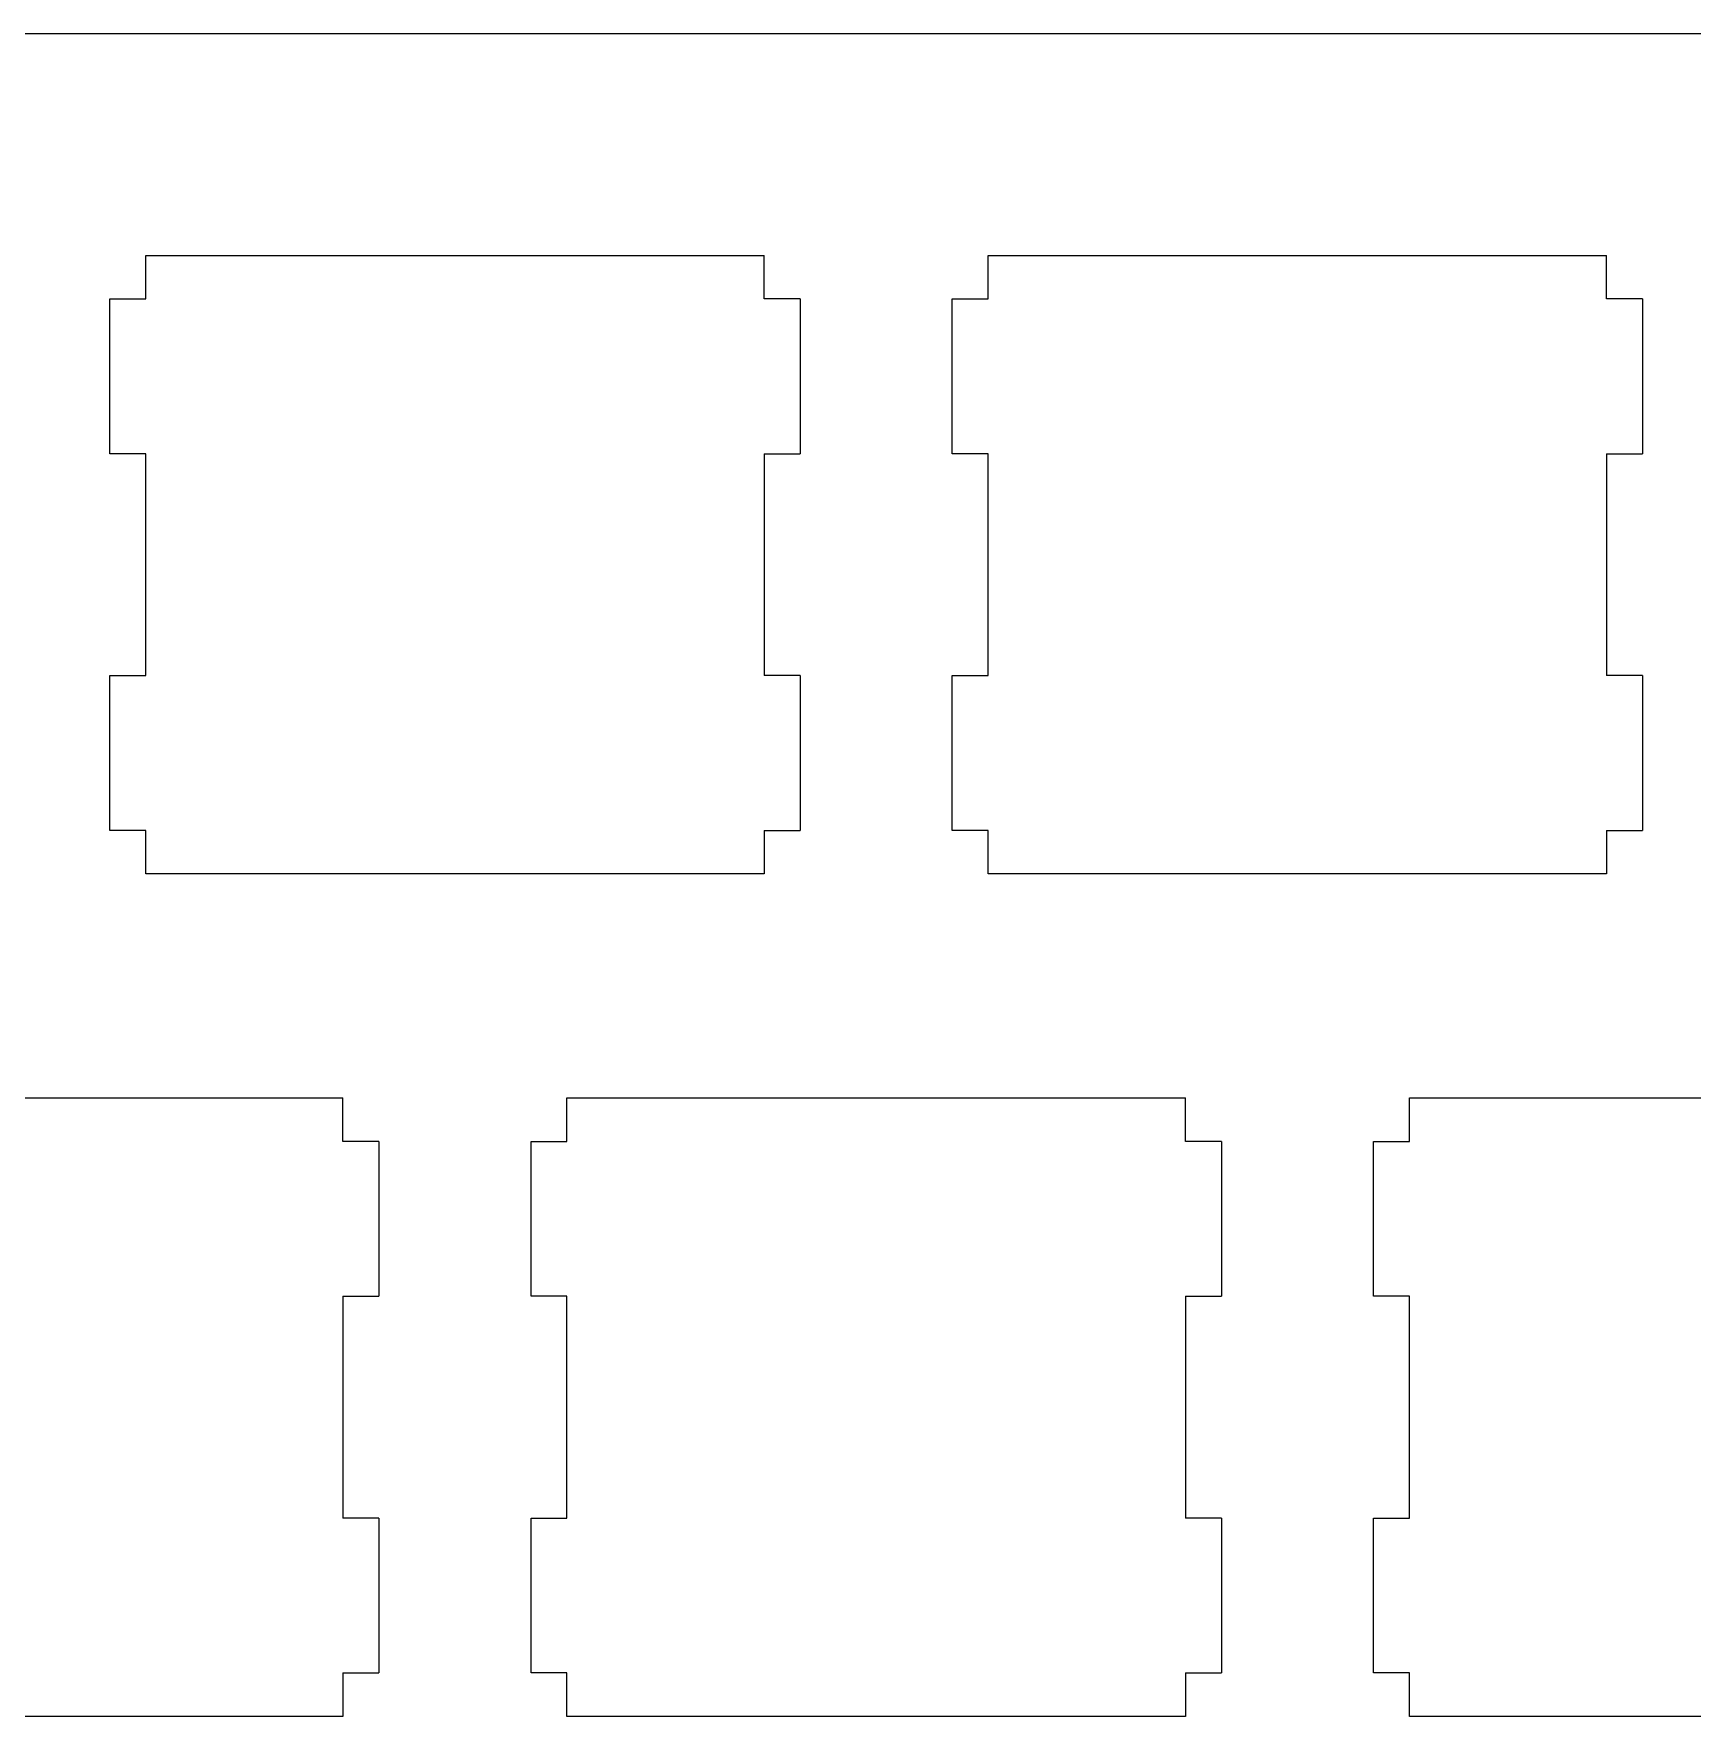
# Model space of a CAD drawing. Extents: x 16 to 306, y 20 to 120.
# Drawn here: x 151.5 to 188.9, y 81.77 to 119.72 of the extents above; entities that cross this region are included whole.
import ezdxf

# ---------------------------------------------------------------- set-up
doc = ezdxf.new("R2010")
doc.units = 0
doc.layers.add('LAYER_1', color=7, linetype='CONTINUOUS')

msp = doc.modelspace()

# ---------------------------------------------------------------- linework, layer by layer
at = {"layer": 'LAYER_1', "linetype": 'BYBLOCK'}
msp.add_line((301.966, 119.718), (41.523, 119.716), dxfattribs=at)
for points in [[(154.023, 114.718, 0), (154.094, 114.718, 0), (154.297, 114.718, 0), (154.622, 114.718, 0), (155.056, 114.718, 0), (155.587, 114.718, 0), (156.202, 114.718, 0), (156.89, 114.718, 0), (157.638, 114.718, 0), (158.435, 114.718, 0), (159.269, 114.718, 0), (160.126, 114.718, 0), (160.996, 114.718, 0), (161.865, 114.718, 0), (162.723, 114.718, 0), (163.556, 114.718, 0), (164.353, 114.718, 0), (165.101, 114.718, 0), (165.789, 114.718, 0), (166.405, 114.718, 0), (166.935, 114.718, 0), (167.369, 114.718, 0), (167.694, 114.718, 0), (167.898, 114.718, 0), (167.968, 114.718, 0)], [(154.023, 113.739, 0), (154.023, 113.744, 0), (154.023, 113.759, 0), (154.023, 113.781, 0), (154.023, 113.812, 0), (154.023, 113.849, 0), (154.023, 113.892, 0), (154.023, 113.94, 0), (154.023, 113.993, 0), (154.023, 114.049, 0), (154.023, 114.107, 0), (154.023, 114.168, 0), (154.023, 114.229, 0), (154.023, 114.29, 0), (154.023, 114.35, 0), (154.023, 114.408, 0), (154.023, 114.464, 0), (154.023, 114.517, 0), (154.023, 114.565, 0), (154.023, 114.608, 0), (154.023, 114.645, 0), (154.023, 114.676, 0), (154.023, 114.699, 0), (154.023, 114.713, 0), (154.023, 114.718, 0)], [(167.968, 113.739, 0), (167.968, 113.744, 0), (167.968, 113.759, 0), (167.968, 113.781, 0), (167.968, 113.812, 0), (167.968, 113.849, 0), (167.968, 113.892, 0), (167.968, 113.94, 0), (167.968, 113.993, 0), (167.968, 114.049, 0), (167.968, 114.107, 0), (167.968, 114.168, 0), (167.968, 114.229, 0), (167.968, 114.29, 0), (167.968, 114.35, 0), (167.968, 114.408, 0), (167.968, 114.464, 0), (167.968, 114.517, 0), (167.968, 114.565, 0), (167.968, 114.608, 0), (167.968, 114.645, 0), (167.968, 114.676, 0), (167.968, 114.699, 0), (167.968, 114.713, 0), (167.968, 114.718, 0)], [(173.023, 114.718, 0), (173.094, 114.718, 0), (173.297, 114.718, 0), (173.622, 114.718, 0), (174.056, 114.718, 0), (174.587, 114.718, 0), (175.202, 114.718, 0), (175.89, 114.718, 0), (176.638, 114.718, 0), (177.435, 114.718, 0), (178.269, 114.718, 0), (179.126, 114.718, 0), (179.996, 114.718, 0), (180.865, 114.718, 0), (181.723, 114.718, 0), (182.556, 114.718, 0), (183.353, 114.718, 0), (184.101, 114.718, 0), (184.789, 114.718, 0), (185.405, 114.718, 0), (185.935, 114.718, 0), (186.369, 114.718, 0), (186.694, 114.718, 0), (186.898, 114.718, 0), (186.968, 114.718, 0)], [(173.023, 113.739, 0), (173.023, 113.744, 0), (173.023, 113.759, 0), (173.023, 113.781, 0), (173.023, 113.812, 0), (173.023, 113.849, 0), (173.023, 113.892, 0), (173.023, 113.94, 0), (173.023, 113.993, 0), (173.023, 114.049, 0), (173.023, 114.107, 0), (173.023, 114.168, 0), (173.023, 114.229, 0), (173.023, 114.29, 0), (173.023, 114.35, 0), (173.023, 114.408, 0), (173.023, 114.464, 0), (173.023, 114.517, 0), (173.023, 114.565, 0), (173.023, 114.608, 0), (173.023, 114.645, 0), (173.023, 114.676, 0), (173.023, 114.699, 0), (173.023, 114.713, 0), (173.023, 114.718, 0)], [(186.968, 113.739, 0), (186.968, 113.744, 0), (186.968, 113.759, 0), (186.968, 113.781, 0), (186.968, 113.812, 0), (186.968, 113.849, 0), (186.968, 113.892, 0), (186.968, 113.94, 0), (186.968, 113.993, 0), (186.968, 114.049, 0), (186.968, 114.107, 0), (186.968, 114.168, 0), (186.968, 114.229, 0), (186.968, 114.29, 0), (186.968, 114.35, 0), (186.968, 114.408, 0), (186.968, 114.464, 0), (186.968, 114.517, 0), (186.968, 114.565, 0), (186.968, 114.608, 0), (186.968, 114.645, 0), (186.968, 114.676, 0), (186.968, 114.699, 0), (186.968, 114.713, 0), (186.968, 114.718, 0)], [(153.212, 110.245, 0), (153.212, 110.263, 0), (153.212, 110.314, 0), (153.212, 110.396, 0), (153.212, 110.504, 0), (153.212, 110.637, 0), (153.212, 110.791, 0), (153.212, 110.964, 0), (153.212, 111.151, 0), (153.212, 111.351, 0), (153.212, 111.56, 0), (153.212, 111.774, 0), (153.212, 111.992, 0), (153.212, 112.21, 0), (153.212, 112.425, 0), (153.212, 112.634, 0), (153.212, 112.833, 0), (153.212, 113.021, 0), (153.212, 113.193, 0), (153.212, 113.348, 0), (153.212, 113.48, 0), (153.212, 113.589, 0), (153.212, 113.671, 0), (153.212, 113.722, 0), (153.212, 113.739, 0)], [(153.212, 113.739, 0), (153.216, 113.739, 0), (153.228, 113.739, 0), (153.247, 113.739, 0), (153.272, 113.739, 0), (153.303, 113.739, 0), (153.338, 113.739, 0), (153.378, 113.739, 0), (153.422, 113.739, 0), (153.468, 113.739, 0), (153.517, 113.739, 0), (153.567, 113.739, 0), (153.617, 113.739, 0), (153.668, 113.739, 0), (153.718, 113.739, 0), (153.766, 113.739, 0), (153.813, 113.739, 0), (153.856, 113.739, 0), (153.896, 113.739, 0), (153.932, 113.739, 0), (153.963, 113.739, 0), (153.988, 113.739, 0), (154.007, 113.739, 0), (154.019, 113.739, 0), (154.023, 113.739, 0)], [(168.78, 113.739, 0), (168.775, 113.739, 0), (168.764, 113.739, 0), (168.745, 113.739, 0), (168.719, 113.739, 0), (168.689, 113.739, 0), (168.653, 113.739, 0), (168.613, 113.739, 0), (168.569, 113.739, 0), (168.523, 113.739, 0), (168.474, 113.739, 0), (168.424, 113.739, 0), (168.374, 113.739, 0), (168.323, 113.739, 0), (168.273, 113.739, 0), (168.225, 113.739, 0), (168.179, 113.739, 0), (168.135, 113.739, 0), (168.095, 113.739, 0), (168.059, 113.739, 0), (168.028, 113.739, 0), (168.003, 113.739, 0), (167.984, 113.739, 0), (167.972, 113.739, 0), (167.968, 113.739, 0)], [(168.78, 113.739, 0), (168.78, 113.722, 0), (168.78, 113.671, 0), (168.78, 113.589, 0), (168.78, 113.48, 0), (168.78, 113.348, 0), (168.78, 113.193, 0), (168.78, 113.021, 0), (168.78, 112.833, 0), (168.78, 112.634, 0), (168.78, 112.425, 0), (168.78, 112.21, 0), (168.78, 111.992, 0), (168.78, 111.774, 0), (168.78, 111.56, 0), (168.78, 111.351, 0), (168.78, 111.151, 0), (168.78, 110.964, 0), (168.78, 110.791, 0), (168.78, 110.637, 0), (168.78, 110.504, 0), (168.78, 110.396, 0), (168.78, 110.314, 0), (168.78, 110.263, 0), (168.78, 110.245, 0)], [(172.212, 110.245, 0), (172.212, 110.263, 0), (172.212, 110.314, 0), (172.212, 110.396, 0), (172.212, 110.504, 0), (172.212, 110.637, 0), (172.212, 110.791, 0), (172.212, 110.964, 0), (172.212, 111.151, 0), (172.212, 111.351, 0), (172.212, 111.56, 0), (172.212, 111.774, 0), (172.212, 111.992, 0), (172.212, 112.21, 0), (172.212, 112.425, 0), (172.212, 112.634, 0), (172.212, 112.833, 0), (172.212, 113.021, 0), (172.212, 113.193, 0), (172.212, 113.348, 0), (172.212, 113.48, 0), (172.212, 113.589, 0), (172.212, 113.671, 0), (172.212, 113.722, 0), (172.212, 113.739, 0)], [(172.212, 113.739, 0), (172.216, 113.739, 0), (172.228, 113.739, 0), (172.247, 113.739, 0), (172.272, 113.739, 0), (172.303, 113.739, 0), (172.338, 113.739, 0), (172.378, 113.739, 0), (172.422, 113.739, 0), (172.468, 113.739, 0), (172.517, 113.739, 0), (172.567, 113.739, 0), (172.617, 113.739, 0), (172.668, 113.739, 0), (172.718, 113.739, 0), (172.766, 113.739, 0), (172.813, 113.739, 0), (172.856, 113.739, 0), (172.896, 113.739, 0), (172.932, 113.739, 0), (172.963, 113.739, 0), (172.988, 113.739, 0), (173.007, 113.739, 0), (173.019, 113.739, 0), (173.023, 113.739, 0)], [(187.78, 113.739, 0), (187.775, 113.739, 0), (187.764, 113.739, 0), (187.745, 113.739, 0), (187.719, 113.739, 0), (187.689, 113.739, 0), (187.653, 113.739, 0), (187.613, 113.739, 0), (187.569, 113.739, 0), (187.523, 113.739, 0), (187.474, 113.739, 0), (187.424, 113.739, 0), (187.374, 113.739, 0), (187.323, 113.739, 0), (187.273, 113.739, 0), (187.225, 113.739, 0), (187.179, 113.739, 0), (187.135, 113.739, 0), (187.095, 113.739, 0), (187.059, 113.739, 0), (187.028, 113.739, 0), (187.003, 113.739, 0), (186.984, 113.739, 0), (186.972, 113.739, 0), (186.968, 113.739, 0)], [(187.78, 113.739, 0), (187.78, 113.722, 0), (187.78, 113.671, 0), (187.78, 113.589, 0), (187.78, 113.48, 0), (187.78, 113.348, 0), (187.78, 113.193, 0), (187.78, 113.021, 0), (187.78, 112.833, 0), (187.78, 112.634, 0), (187.78, 112.425, 0), (187.78, 112.21, 0), (187.78, 111.992, 0), (187.78, 111.774, 0), (187.78, 111.56, 0), (187.78, 111.351, 0), (187.78, 111.151, 0), (187.78, 110.964, 0), (187.78, 110.791, 0), (187.78, 110.637, 0), (187.78, 110.504, 0), (187.78, 110.396, 0), (187.78, 110.314, 0), (187.78, 110.263, 0), (187.78, 110.245, 0)], [(154.023, 110.245, 0), (154.019, 110.245, 0), (154.007, 110.245, 0), (153.988, 110.245, 0), (153.963, 110.245, 0), (153.932, 110.245, 0), (153.896, 110.245, 0), (153.856, 110.245, 0), (153.813, 110.245, 0), (153.766, 110.245, 0), (153.718, 110.245, 0), (153.668, 110.245, 0), (153.617, 110.245, 0), (153.567, 110.245, 0), (153.517, 110.245, 0), (153.468, 110.245, 0), (153.422, 110.245, 0), (153.378, 110.245, 0), (153.338, 110.245, 0), (153.303, 110.245, 0), (153.272, 110.245, 0), (153.247, 110.245, 0), (153.228, 110.245, 0), (153.216, 110.245, 0), (153.212, 110.245, 0)], [(154.023, 105.245, 0), (154.023, 105.271, 0), (154.023, 105.344, 0), (154.023, 105.46, 0), (154.023, 105.616, 0), (154.023, 105.806, 0), (154.023, 106.027, 0), (154.023, 106.273, 0), (154.023, 106.542, 0), (154.023, 106.827, 0), (154.023, 107.126, 0), (154.023, 107.434, 0), (154.023, 107.745, 0), (154.023, 108.057, 0), (154.023, 108.365, 0), (154.023, 108.663, 0), (154.023, 108.949, 0), (154.023, 109.217, 0), (154.023, 109.464, 0), (154.023, 109.685, 0), (154.023, 109.875, 0), (154.023, 110.031, 0), (154.023, 110.147, 0), (154.023, 110.22, 0), (154.023, 110.245, 0)], [(167.968, 110.245, 0), (167.968, 110.22, 0), (167.968, 110.147, 0), (167.968, 110.031, 0), (167.968, 109.875, 0), (167.968, 109.685, 0), (167.968, 109.464, 0), (167.968, 109.217, 0), (167.968, 108.949, 0), (167.968, 108.663, 0), (167.968, 108.365, 0), (167.968, 108.057, 0), (167.968, 107.745, 0), (167.968, 107.434, 0), (167.968, 107.126, 0), (167.968, 106.827, 0), (167.968, 106.542, 0), (167.968, 106.273, 0), (167.968, 106.027, 0), (167.968, 105.806, 0), (167.968, 105.616, 0), (167.968, 105.46, 0), (167.968, 105.344, 0), (167.968, 105.271, 0), (167.968, 105.245, 0)], [(167.968, 110.245, 0), (167.972, 110.245, 0), (167.984, 110.245, 0), (168.003, 110.245, 0), (168.028, 110.245, 0), (168.059, 110.245, 0), (168.095, 110.245, 0), (168.135, 110.245, 0), (168.179, 110.245, 0), (168.225, 110.245, 0), (168.273, 110.245, 0), (168.323, 110.245, 0), (168.374, 110.245, 0), (168.424, 110.245, 0), (168.474, 110.245, 0), (168.523, 110.245, 0), (168.569, 110.245, 0), (168.613, 110.245, 0), (168.653, 110.245, 0), (168.689, 110.245, 0), (168.719, 110.245, 0), (168.745, 110.245, 0), (168.764, 110.245, 0), (168.775, 110.245, 0), (168.78, 110.245, 0)], [(173.023, 110.245, 0), (173.019, 110.245, 0), (173.007, 110.245, 0), (172.988, 110.245, 0), (172.963, 110.245, 0), (172.932, 110.245, 0), (172.896, 110.245, 0), (172.856, 110.245, 0), (172.813, 110.245, 0), (172.766, 110.245, 0), (172.718, 110.245, 0), (172.668, 110.245, 0), (172.617, 110.245, 0), (172.567, 110.245, 0), (172.517, 110.245, 0), (172.468, 110.245, 0), (172.422, 110.245, 0), (172.378, 110.245, 0), (172.338, 110.245, 0), (172.303, 110.245, 0), (172.272, 110.245, 0), (172.247, 110.245, 0), (172.228, 110.245, 0), (172.216, 110.245, 0), (172.212, 110.245, 0)], [(173.023, 105.245, 0), (173.023, 105.271, 0), (173.023, 105.344, 0), (173.023, 105.46, 0), (173.023, 105.616, 0), (173.023, 105.806, 0), (173.023, 106.027, 0), (173.023, 106.273, 0), (173.023, 106.542, 0), (173.023, 106.827, 0), (173.023, 107.126, 0), (173.023, 107.434, 0), (173.023, 107.745, 0), (173.023, 108.057, 0), (173.023, 108.365, 0), (173.023, 108.663, 0), (173.023, 108.949, 0), (173.023, 109.217, 0), (173.023, 109.464, 0), (173.023, 109.685, 0), (173.023, 109.875, 0), (173.023, 110.031, 0), (173.023, 110.147, 0), (173.023, 110.22, 0), (173.023, 110.245, 0)], [(186.968, 110.245, 0), (186.968, 110.22, 0), (186.968, 110.147, 0), (186.968, 110.031, 0), (186.968, 109.875, 0), (186.968, 109.685, 0), (186.968, 109.464, 0), (186.968, 109.217, 0), (186.968, 108.949, 0), (186.968, 108.663, 0), (186.968, 108.365, 0), (186.968, 108.057, 0), (186.968, 107.745, 0), (186.968, 107.434, 0), (186.968, 107.126, 0), (186.968, 106.827, 0), (186.968, 106.542, 0), (186.968, 106.273, 0), (186.968, 106.027, 0), (186.968, 105.806, 0), (186.968, 105.616, 0), (186.968, 105.46, 0), (186.968, 105.344, 0), (186.968, 105.271, 0), (186.968, 105.245, 0)], [(186.968, 110.245, 0), (186.972, 110.245, 0), (186.984, 110.245, 0), (187.003, 110.245, 0), (187.028, 110.245, 0), (187.059, 110.245, 0), (187.095, 110.245, 0), (187.135, 110.245, 0), (187.179, 110.245, 0), (187.225, 110.245, 0), (187.273, 110.245, 0), (187.323, 110.245, 0), (187.374, 110.245, 0), (187.424, 110.245, 0), (187.474, 110.245, 0), (187.523, 110.245, 0), (187.569, 110.245, 0), (187.613, 110.245, 0), (187.653, 110.245, 0), (187.689, 110.245, 0), (187.719, 110.245, 0), (187.745, 110.245, 0), (187.764, 110.245, 0), (187.775, 110.245, 0), (187.78, 110.245, 0)], [(153.212, 101.751, 0), (153.212, 101.769, 0), (153.212, 101.82, 0), (153.212, 101.902, 0), (153.212, 102.01, 0), (153.212, 102.143, 0), (153.212, 102.297, 0), (153.212, 102.47, 0), (153.212, 102.657, 0), (153.212, 102.857, 0), (153.212, 103.066, 0), (153.212, 103.281, 0), (153.212, 103.498, 0), (153.212, 103.716, 0), (153.212, 103.931, 0), (153.212, 104.14, 0), (153.212, 104.34, 0), (153.212, 104.527, 0), (153.212, 104.699, 0), (153.212, 104.854, 0), (153.212, 104.987, 0), (153.212, 105.095, 0), (153.212, 105.177, 0), (153.212, 105.228, 0), (153.212, 105.245, 0)], [(153.212, 105.245, 0), (153.216, 105.245, 0), (153.228, 105.245, 0), (153.247, 105.245, 0), (153.272, 105.245, 0), (153.303, 105.245, 0), (153.338, 105.245, 0), (153.378, 105.245, 0), (153.422, 105.245, 0), (153.468, 105.245, 0), (153.517, 105.245, 0), (153.567, 105.245, 0), (153.617, 105.245, 0), (153.668, 105.245, 0), (153.718, 105.245, 0), (153.766, 105.245, 0), (153.813, 105.245, 0), (153.856, 105.245, 0), (153.896, 105.245, 0), (153.932, 105.245, 0), (153.963, 105.245, 0), (153.988, 105.245, 0), (154.007, 105.245, 0), (154.019, 105.245, 0), (154.023, 105.245, 0)], [(168.78, 105.245, 0), (168.775, 105.245, 0), (168.764, 105.245, 0), (168.745, 105.245, 0), (168.719, 105.245, 0), (168.689, 105.245, 0), (168.653, 105.245, 0), (168.613, 105.245, 0), (168.569, 105.245, 0), (168.523, 105.245, 0), (168.474, 105.245, 0), (168.424, 105.245, 0), (168.374, 105.245, 0), (168.323, 105.245, 0), (168.273, 105.245, 0), (168.225, 105.245, 0), (168.179, 105.245, 0), (168.135, 105.245, 0), (168.095, 105.245, 0), (168.059, 105.245, 0), (168.028, 105.245, 0), (168.003, 105.245, 0), (167.984, 105.245, 0), (167.972, 105.245, 0), (167.968, 105.245, 0)], [(168.78, 105.245, 0), (168.78, 105.228, 0), (168.78, 105.177, 0), (168.78, 105.095, 0), (168.78, 104.987, 0), (168.78, 104.854, 0), (168.78, 104.699, 0), (168.78, 104.527, 0), (168.78, 104.34, 0), (168.78, 104.14, 0), (168.78, 103.931, 0), (168.78, 103.716, 0), (168.78, 103.498, 0), (168.78, 103.281, 0), (168.78, 103.066, 0), (168.78, 102.857, 0), (168.78, 102.657, 0), (168.78, 102.47, 0), (168.78, 102.297, 0), (168.78, 102.143, 0), (168.78, 102.01, 0), (168.78, 101.902, 0), (168.78, 101.82, 0), (168.78, 101.769, 0), (168.78, 101.751, 0)], [(172.212, 101.751, 0), (172.212, 101.769, 0), (172.212, 101.82, 0), (172.212, 101.902, 0), (172.212, 102.01, 0), (172.212, 102.143, 0), (172.212, 102.297, 0), (172.212, 102.47, 0), (172.212, 102.657, 0), (172.212, 102.857, 0), (172.212, 103.066, 0), (172.212, 103.281, 0), (172.212, 103.498, 0), (172.212, 103.716, 0), (172.212, 103.931, 0), (172.212, 104.14, 0), (172.212, 104.34, 0), (172.212, 104.527, 0), (172.212, 104.699, 0), (172.212, 104.854, 0), (172.212, 104.987, 0), (172.212, 105.095, 0), (172.212, 105.177, 0), (172.212, 105.228, 0), (172.212, 105.245, 0)], [(172.212, 105.245, 0), (172.216, 105.245, 0), (172.228, 105.245, 0), (172.247, 105.245, 0), (172.272, 105.245, 0), (172.303, 105.245, 0), (172.338, 105.245, 0), (172.378, 105.245, 0), (172.422, 105.245, 0), (172.468, 105.245, 0), (172.517, 105.245, 0), (172.567, 105.245, 0), (172.617, 105.245, 0), (172.668, 105.245, 0), (172.718, 105.245, 0), (172.766, 105.245, 0), (172.813, 105.245, 0), (172.856, 105.245, 0), (172.896, 105.245, 0), (172.932, 105.245, 0), (172.963, 105.245, 0), (172.988, 105.245, 0), (173.007, 105.245, 0), (173.019, 105.245, 0), (173.023, 105.245, 0)], [(187.78, 105.245, 0), (187.775, 105.245, 0), (187.764, 105.245, 0), (187.745, 105.245, 0), (187.719, 105.245, 0), (187.689, 105.245, 0), (187.653, 105.245, 0), (187.613, 105.245, 0), (187.569, 105.245, 0), (187.523, 105.245, 0), (187.474, 105.245, 0), (187.424, 105.245, 0), (187.374, 105.245, 0), (187.323, 105.245, 0), (187.273, 105.245, 0), (187.225, 105.245, 0), (187.179, 105.245, 0), (187.135, 105.245, 0), (187.095, 105.245, 0), (187.059, 105.245, 0), (187.028, 105.245, 0), (187.003, 105.245, 0), (186.984, 105.245, 0), (186.972, 105.245, 0), (186.968, 105.245, 0)], [(187.78, 105.245, 0), (187.78, 105.228, 0), (187.78, 105.177, 0), (187.78, 105.095, 0), (187.78, 104.987, 0), (187.78, 104.854, 0), (187.78, 104.699, 0), (187.78, 104.527, 0), (187.78, 104.34, 0), (187.78, 104.14, 0), (187.78, 103.931, 0), (187.78, 103.716, 0), (187.78, 103.498, 0), (187.78, 103.281, 0), (187.78, 103.066, 0), (187.78, 102.857, 0), (187.78, 102.657, 0), (187.78, 102.47, 0), (187.78, 102.297, 0), (187.78, 102.143, 0), (187.78, 102.01, 0), (187.78, 101.902, 0), (187.78, 101.82, 0), (187.78, 101.769, 0), (187.78, 101.751, 0)], [(154.023, 101.751, 0), (154.019, 101.751, 0), (154.007, 101.751, 0), (153.988, 101.751, 0), (153.963, 101.751, 0), (153.932, 101.751, 0), (153.896, 101.751, 0), (153.856, 101.751, 0), (153.813, 101.751, 0), (153.766, 101.751, 0), (153.718, 101.751, 0), (153.668, 101.751, 0), (153.617, 101.751, 0), (153.567, 101.751, 0), (153.517, 101.751, 0), (153.468, 101.751, 0), (153.422, 101.751, 0), (153.378, 101.751, 0), (153.338, 101.751, 0), (153.303, 101.751, 0), (153.272, 101.751, 0), (153.247, 101.751, 0), (153.228, 101.751, 0), (153.216, 101.751, 0), (153.212, 101.751, 0)], [(154.023, 100.773, 0), (154.023, 100.778, 0), (154.023, 100.792, 0), (154.023, 100.815, 0), (154.023, 100.845, 0), (154.023, 100.883, 0), (154.023, 100.926, 0), (154.023, 100.974, 0), (154.023, 101.027, 0), (154.023, 101.082, 0), (154.023, 101.141, 0), (154.023, 101.201, 0), (154.023, 101.262, 0), (154.023, 101.323, 0), (154.023, 101.383, 0), (154.023, 101.442, 0), (154.023, 101.498, 0), (154.023, 101.55, 0), (154.023, 101.599, 0), (154.023, 101.642, 0), (154.023, 101.679, 0), (154.023, 101.709, 0), (154.023, 101.732, 0), (154.023, 101.747, 0), (154.023, 101.751, 0)], [(167.968, 101.751, 0), (167.972, 101.751, 0), (167.984, 101.751, 0), (168.003, 101.751, 0), (168.028, 101.751, 0), (168.059, 101.751, 0), (168.095, 101.751, 0), (168.135, 101.751, 0), (168.179, 101.751, 0), (168.225, 101.751, 0), (168.273, 101.751, 0), (168.323, 101.751, 0), (168.374, 101.751, 0), (168.424, 101.751, 0), (168.474, 101.751, 0), (168.523, 101.751, 0), (168.569, 101.751, 0), (168.613, 101.751, 0), (168.653, 101.751, 0), (168.689, 101.751, 0), (168.719, 101.751, 0), (168.745, 101.751, 0), (168.764, 101.751, 0), (168.775, 101.751, 0), (168.78, 101.751, 0)], [(167.968, 101.751, 0), (167.968, 101.747, 0), (167.968, 101.732, 0), (167.968, 101.709, 0), (167.968, 101.679, 0), (167.968, 101.642, 0), (167.968, 101.599, 0), (167.968, 101.55, 0), (167.968, 101.498, 0), (167.968, 101.442, 0), (167.968, 101.383, 0), (167.968, 101.323, 0), (167.968, 101.262, 0), (167.968, 101.201, 0), (167.968, 101.141, 0), (167.968, 101.082, 0), (167.968, 101.027, 0), (167.968, 100.974, 0), (167.968, 100.926, 0), (167.968, 100.883, 0), (167.968, 100.845, 0), (167.968, 100.815, 0), (167.968, 100.792, 0), (167.968, 100.778, 0), (167.968, 100.773, 0)], [(173.023, 101.751, 0), (173.019, 101.751, 0), (173.007, 101.751, 0), (172.988, 101.751, 0), (172.963, 101.751, 0), (172.932, 101.751, 0), (172.896, 101.751, 0), (172.856, 101.751, 0), (172.813, 101.751, 0), (172.766, 101.751, 0), (172.718, 101.751, 0), (172.668, 101.751, 0), (172.617, 101.751, 0), (172.567, 101.751, 0), (172.517, 101.751, 0), (172.468, 101.751, 0), (172.422, 101.751, 0), (172.378, 101.751, 0), (172.338, 101.751, 0), (172.303, 101.751, 0), (172.272, 101.751, 0), (172.247, 101.751, 0), (172.228, 101.751, 0), (172.216, 101.751, 0), (172.212, 101.751, 0)], [(173.023, 100.773, 0), (173.023, 100.778, 0), (173.023, 100.792, 0), (173.023, 100.815, 0), (173.023, 100.845, 0), (173.023, 100.883, 0), (173.023, 100.926, 0), (173.023, 100.974, 0), (173.023, 101.027, 0), (173.023, 101.082, 0), (173.023, 101.141, 0), (173.023, 101.201, 0), (173.023, 101.262, 0), (173.023, 101.323, 0), (173.023, 101.383, 0), (173.023, 101.442, 0), (173.023, 101.498, 0), (173.023, 101.55, 0), (173.023, 101.599, 0), (173.023, 101.642, 0), (173.023, 101.679, 0), (173.023, 101.709, 0), (173.023, 101.732, 0), (173.023, 101.747, 0), (173.023, 101.751, 0)], [(186.968, 101.751, 0), (186.972, 101.751, 0), (186.984, 101.751, 0), (187.003, 101.751, 0), (187.028, 101.751, 0), (187.059, 101.751, 0), (187.095, 101.751, 0), (187.135, 101.751, 0), (187.179, 101.751, 0), (187.225, 101.751, 0), (187.273, 101.751, 0), (187.323, 101.751, 0), (187.374, 101.751, 0), (187.424, 101.751, 0), (187.474, 101.751, 0), (187.523, 101.751, 0), (187.569, 101.751, 0), (187.613, 101.751, 0), (187.653, 101.751, 0), (187.689, 101.751, 0), (187.719, 101.751, 0), (187.745, 101.751, 0), (187.764, 101.751, 0), (187.775, 101.751, 0), (187.78, 101.751, 0)], [(186.968, 101.751, 0), (186.968, 101.747, 0), (186.968, 101.732, 0), (186.968, 101.709, 0), (186.968, 101.679, 0), (186.968, 101.642, 0), (186.968, 101.599, 0), (186.968, 101.55, 0), (186.968, 101.498, 0), (186.968, 101.442, 0), (186.968, 101.383, 0), (186.968, 101.323, 0), (186.968, 101.262, 0), (186.968, 101.201, 0), (186.968, 101.141, 0), (186.968, 101.082, 0), (186.968, 101.027, 0), (186.968, 100.974, 0), (186.968, 100.926, 0), (186.968, 100.883, 0), (186.968, 100.845, 0), (186.968, 100.815, 0), (186.968, 100.792, 0), (186.968, 100.778, 0), (186.968, 100.773, 0)], [(167.968, 100.773, 0), (167.898, 100.773, 0), (167.694, 100.773, 0), (167.369, 100.773, 0), (166.935, 100.773, 0), (166.405, 100.773, 0), (165.789, 100.773, 0), (165.101, 100.773, 0), (164.353, 100.773, 0), (163.556, 100.773, 0), (162.723, 100.773, 0), (161.865, 100.773, 0), (160.996, 100.773, 0), (160.126, 100.773, 0), (159.269, 100.773, 0), (158.435, 100.773, 0), (157.638, 100.773, 0), (156.89, 100.773, 0), (156.202, 100.773, 0), (155.587, 100.773, 0), (155.056, 100.773, 0), (154.622, 100.773, 0), (154.297, 100.773, 0), (154.094, 100.773, 0), (154.023, 100.773, 0)], [(186.968, 100.773, 0), (186.898, 100.773, 0), (186.694, 100.773, 0), (186.369, 100.773, 0), (185.935, 100.773, 0), (185.405, 100.773, 0), (184.789, 100.773, 0), (184.101, 100.773, 0), (183.353, 100.773, 0), (182.556, 100.773, 0), (181.723, 100.773, 0), (180.865, 100.773, 0), (179.996, 100.773, 0), (179.126, 100.773, 0), (178.269, 100.773, 0), (177.435, 100.773, 0), (176.638, 100.773, 0), (175.89, 100.773, 0), (175.202, 100.773, 0), (174.587, 100.773, 0), (174.056, 100.773, 0), (173.622, 100.773, 0), (173.297, 100.773, 0), (173.094, 100.773, 0), (173.023, 100.773, 0)], [(150.626, 95.718, 0), (151.496, 95.718, 0), (152.365, 95.718, 0), (153.223, 95.718, 0), (154.056, 95.718, 0), (154.853, 95.718, 0), (155.601, 95.718, 0), (156.289, 95.718, 0), (156.905, 95.718, 0), (157.435, 95.718, 0), (157.869, 95.718, 0), (158.194, 95.718, 0), (158.398, 95.718, 0), (158.468, 95.718, 0)], [(158.468, 94.739, 0), (158.468, 94.744, 0), (158.468, 94.759, 0), (158.468, 94.781, 0), (158.468, 94.812, 0), (158.468, 94.849, 0), (158.468, 94.892, 0), (158.468, 94.94, 0), (158.468, 94.993, 0), (158.468, 95.049, 0), (158.468, 95.107, 0), (158.468, 95.168, 0), (158.468, 95.229, 0), (158.468, 95.29, 0), (158.468, 95.35, 0), (158.468, 95.408, 0), (158.468, 95.464, 0), (158.468, 95.517, 0), (158.468, 95.565, 0), (158.468, 95.608, 0), (158.468, 95.645, 0), (158.468, 95.676, 0), (158.468, 95.699, 0), (158.468, 95.713, 0), (158.468, 95.718, 0)], [(163.523, 95.718, 0), (163.594, 95.718, 0), (163.797, 95.718, 0), (164.122, 95.718, 0), (164.556, 95.718, 0), (165.087, 95.718, 0), (165.702, 95.718, 0), (166.39, 95.718, 0), (167.138, 95.718, 0), (167.935, 95.718, 0), (168.769, 95.718, 0), (169.626, 95.718, 0), (170.496, 95.718, 0), (171.365, 95.718, 0), (172.223, 95.718, 0), (173.056, 95.718, 0), (173.853, 95.718, 0), (174.601, 95.718, 0), (175.289, 95.718, 0), (175.905, 95.718, 0), (176.435, 95.718, 0), (176.869, 95.718, 0), (177.194, 95.718, 0), (177.398, 95.718, 0), (177.468, 95.718, 0)], [(163.523, 94.739, 0), (163.523, 94.744, 0), (163.523, 94.759, 0), (163.523, 94.781, 0), (163.523, 94.812, 0), (163.523, 94.849, 0), (163.523, 94.892, 0), (163.523, 94.94, 0), (163.523, 94.993, 0), (163.523, 95.049, 0), (163.523, 95.107, 0), (163.523, 95.168, 0), (163.523, 95.229, 0), (163.523, 95.29, 0), (163.523, 95.35, 0), (163.523, 95.408, 0), (163.523, 95.464, 0), (163.523, 95.517, 0), (163.523, 95.565, 0), (163.523, 95.608, 0), (163.523, 95.645, 0), (163.523, 95.676, 0), (163.523, 95.699, 0), (163.523, 95.713, 0), (163.523, 95.718, 0)], [(177.468, 94.739, 0), (177.468, 94.744, 0), (177.468, 94.759, 0), (177.468, 94.781, 0), (177.468, 94.812, 0), (177.468, 94.849, 0), (177.468, 94.892, 0), (177.468, 94.94, 0), (177.468, 94.993, 0), (177.468, 95.049, 0), (177.468, 95.107, 0), (177.468, 95.168, 0), (177.468, 95.229, 0), (177.468, 95.29, 0), (177.468, 95.35, 0), (177.468, 95.408, 0), (177.468, 95.464, 0), (177.468, 95.517, 0), (177.468, 95.565, 0), (177.468, 95.608, 0), (177.468, 95.645, 0), (177.468, 95.676, 0), (177.468, 95.699, 0), (177.468, 95.713, 0), (177.468, 95.718, 0)], [(182.523, 95.718, 0), (182.594, 95.718, 0), (182.797, 95.718, 0), (183.122, 95.718, 0), (183.556, 95.718, 0), (184.087, 95.718, 0), (184.702, 95.718, 0), (185.39, 95.718, 0), (186.138, 95.718, 0), (186.935, 95.718, 0), (187.769, 95.718, 0), (188.626, 95.718, 0), (189.496, 95.718, 0)], [(182.523, 94.739, 0), (182.523, 94.744, 0), (182.523, 94.759, 0), (182.523, 94.781, 0), (182.523, 94.812, 0), (182.523, 94.849, 0), (182.523, 94.892, 0), (182.523, 94.94, 0), (182.523, 94.993, 0), (182.523, 95.049, 0), (182.523, 95.107, 0), (182.523, 95.168, 0), (182.523, 95.229, 0), (182.523, 95.29, 0), (182.523, 95.35, 0), (182.523, 95.408, 0), (182.523, 95.464, 0), (182.523, 95.517, 0), (182.523, 95.565, 0), (182.523, 95.608, 0), (182.523, 95.645, 0), (182.523, 95.676, 0), (182.523, 95.699, 0), (182.523, 95.713, 0), (182.523, 95.718, 0)], [(159.28, 94.739, 0), (159.275, 94.739, 0), (159.264, 94.739, 0), (159.245, 94.739, 0), (159.219, 94.739, 0), (159.189, 94.739, 0), (159.153, 94.739, 0), (159.113, 94.739, 0), (159.069, 94.739, 0), (159.023, 94.739, 0), (158.974, 94.739, 0), (158.924, 94.739, 0), (158.874, 94.739, 0), (158.823, 94.739, 0), (158.773, 94.739, 0), (158.725, 94.739, 0), (158.679, 94.739, 0), (158.635, 94.739, 0), (158.595, 94.739, 0), (158.559, 94.739, 0), (158.528, 94.739, 0), (158.503, 94.739, 0), (158.484, 94.739, 0), (158.472, 94.739, 0), (158.468, 94.739, 0)], [(159.28, 94.739, 0), (159.28, 94.722, 0), (159.28, 94.671, 0), (159.28, 94.589, 0), (159.28, 94.48, 0), (159.28, 94.348, 0), (159.28, 94.193, 0), (159.28, 94.021, 0), (159.28, 93.833, 0), (159.28, 93.634, 0), (159.28, 93.425, 0), (159.28, 93.21, 0), (159.28, 92.992, 0), (159.28, 92.774, 0), (159.28, 92.56, 0), (159.28, 92.351, 0), (159.28, 92.151, 0), (159.28, 91.964, 0), (159.28, 91.791, 0), (159.28, 91.637, 0), (159.28, 91.504, 0), (159.28, 91.396, 0), (159.28, 91.314, 0), (159.28, 91.263, 0), (159.28, 91.245, 0)], [(162.712, 91.245, 0), (162.712, 91.263, 0), (162.712, 91.314, 0), (162.712, 91.396, 0), (162.712, 91.504, 0), (162.712, 91.637, 0), (162.712, 91.791, 0), (162.712, 91.964, 0), (162.712, 92.151, 0), (162.712, 92.351, 0), (162.712, 92.56, 0), (162.712, 92.774, 0), (162.712, 92.992, 0), (162.712, 93.21, 0), (162.712, 93.425, 0), (162.712, 93.634, 0), (162.712, 93.833, 0), (162.712, 94.021, 0), (162.712, 94.193, 0), (162.712, 94.348, 0), (162.712, 94.48, 0), (162.712, 94.589, 0), (162.712, 94.671, 0), (162.712, 94.722, 0), (162.712, 94.739, 0)], [(162.712, 94.739, 0), (162.716, 94.739, 0), (162.728, 94.739, 0), (162.747, 94.739, 0), (162.772, 94.739, 0), (162.803, 94.739, 0), (162.838, 94.739, 0), (162.878, 94.739, 0), (162.922, 94.739, 0), (162.968, 94.739, 0), (163.017, 94.739, 0), (163.067, 94.739, 0), (163.117, 94.739, 0), (163.168, 94.739, 0), (163.218, 94.739, 0), (163.266, 94.739, 0), (163.313, 94.739, 0), (163.356, 94.739, 0), (163.396, 94.739, 0), (163.432, 94.739, 0), (163.463, 94.739, 0), (163.488, 94.739, 0), (163.507, 94.739, 0), (163.519, 94.739, 0), (163.523, 94.739, 0)], [(178.28, 94.739, 0), (178.275, 94.739, 0), (178.264, 94.739, 0), (178.245, 94.739, 0), (178.219, 94.739, 0), (178.189, 94.739, 0), (178.153, 94.739, 0), (178.113, 94.739, 0), (178.069, 94.739, 0), (178.023, 94.739, 0), (177.974, 94.739, 0), (177.924, 94.739, 0), (177.874, 94.739, 0), (177.823, 94.739, 0), (177.773, 94.739, 0), (177.725, 94.739, 0), (177.679, 94.739, 0), (177.635, 94.739, 0), (177.595, 94.739, 0), (177.559, 94.739, 0), (177.528, 94.739, 0), (177.503, 94.739, 0), (177.484, 94.739, 0), (177.472, 94.739, 0), (177.468, 94.739, 0)], [(178.28, 94.739, 0), (178.28, 94.722, 0), (178.28, 94.671, 0), (178.28, 94.589, 0), (178.28, 94.48, 0), (178.28, 94.348, 0), (178.28, 94.193, 0), (178.28, 94.021, 0), (178.28, 93.833, 0), (178.28, 93.634, 0), (178.28, 93.425, 0), (178.28, 93.21, 0), (178.28, 92.992, 0), (178.28, 92.774, 0), (178.28, 92.56, 0), (178.28, 92.351, 0), (178.28, 92.151, 0), (178.28, 91.964, 0), (178.28, 91.791, 0), (178.28, 91.637, 0), (178.28, 91.504, 0), (178.28, 91.396, 0), (178.28, 91.314, 0), (178.28, 91.263, 0), (178.28, 91.245, 0)], [(181.712, 91.245, 0), (181.712, 91.263, 0), (181.712, 91.314, 0), (181.712, 91.396, 0), (181.712, 91.504, 0), (181.712, 91.637, 0), (181.712, 91.791, 0), (181.712, 91.964, 0), (181.712, 92.151, 0), (181.712, 92.351, 0), (181.712, 92.56, 0), (181.712, 92.774, 0), (181.712, 92.992, 0), (181.712, 93.21, 0), (181.712, 93.425, 0), (181.712, 93.634, 0), (181.712, 93.833, 0), (181.712, 94.021, 0), (181.712, 94.193, 0), (181.712, 94.348, 0), (181.712, 94.48, 0), (181.712, 94.589, 0), (181.712, 94.671, 0), (181.712, 94.722, 0), (181.712, 94.739, 0)], [(181.712, 94.739, 0), (181.716, 94.739, 0), (181.728, 94.739, 0), (181.747, 94.739, 0), (181.772, 94.739, 0), (181.803, 94.739, 0), (181.838, 94.739, 0), (181.878, 94.739, 0), (181.922, 94.739, 0), (181.968, 94.739, 0), (182.017, 94.739, 0), (182.067, 94.739, 0), (182.117, 94.739, 0), (182.168, 94.739, 0), (182.218, 94.739, 0), (182.266, 94.739, 0), (182.313, 94.739, 0), (182.356, 94.739, 0), (182.396, 94.739, 0), (182.432, 94.739, 0), (182.463, 94.739, 0), (182.488, 94.739, 0), (182.507, 94.739, 0), (182.519, 94.739, 0), (182.523, 94.739, 0)], [(158.468, 91.245, 0), (158.468, 91.22, 0), (158.468, 91.147, 0), (158.468, 91.031, 0), (158.468, 90.875, 0), (158.468, 90.685, 0), (158.468, 90.464, 0), (158.468, 90.217, 0), (158.468, 89.949, 0), (158.468, 89.663, 0), (158.468, 89.365, 0), (158.468, 89.057, 0), (158.468, 88.745, 0), (158.468, 88.434, 0), (158.468, 88.126, 0), (158.468, 87.827, 0), (158.468, 87.542, 0), (158.468, 87.273, 0), (158.468, 87.027, 0), (158.468, 86.806, 0), (158.468, 86.616, 0), (158.468, 86.46, 0), (158.468, 86.344, 0), (158.468, 86.271, 0), (158.468, 86.245, 0)], [(158.468, 91.245, 0), (158.472, 91.245, 0), (158.484, 91.245, 0), (158.503, 91.245, 0), (158.528, 91.245, 0), (158.559, 91.245, 0), (158.595, 91.245, 0), (158.635, 91.245, 0), (158.679, 91.245, 0), (158.725, 91.245, 0), (158.773, 91.245, 0), (158.823, 91.245, 0), (158.874, 91.245, 0), (158.924, 91.245, 0), (158.974, 91.245, 0), (159.023, 91.245, 0), (159.069, 91.245, 0), (159.113, 91.245, 0), (159.153, 91.245, 0), (159.189, 91.245, 0), (159.219, 91.245, 0), (159.245, 91.245, 0), (159.264, 91.245, 0), (159.275, 91.245, 0), (159.28, 91.245, 0)], [(163.523, 91.245, 0), (163.519, 91.245, 0), (163.507, 91.245, 0), (163.488, 91.245, 0), (163.463, 91.245, 0), (163.432, 91.245, 0), (163.396, 91.245, 0), (163.356, 91.245, 0), (163.313, 91.245, 0), (163.266, 91.245, 0), (163.218, 91.245, 0), (163.168, 91.245, 0), (163.117, 91.245, 0), (163.067, 91.245, 0), (163.017, 91.245, 0), (162.968, 91.245, 0), (162.922, 91.245, 0), (162.878, 91.245, 0), (162.838, 91.245, 0), (162.803, 91.245, 0), (162.772, 91.245, 0), (162.747, 91.245, 0), (162.728, 91.245, 0), (162.716, 91.245, 0), (162.712, 91.245, 0)], [(163.523, 86.245, 0), (163.523, 86.271, 0), (163.523, 86.344, 0), (163.523, 86.46, 0), (163.523, 86.616, 0), (163.523, 86.806, 0), (163.523, 87.027, 0), (163.523, 87.273, 0), (163.523, 87.542, 0), (163.523, 87.827, 0), (163.523, 88.126, 0), (163.523, 88.434, 0), (163.523, 88.745, 0), (163.523, 89.057, 0), (163.523, 89.365, 0), (163.523, 89.663, 0), (163.523, 89.949, 0), (163.523, 90.217, 0), (163.523, 90.464, 0), (163.523, 90.685, 0), (163.523, 90.875, 0), (163.523, 91.031, 0), (163.523, 91.147, 0), (163.523, 91.22, 0), (163.523, 91.245, 0)], [(177.468, 91.245, 0), (177.468, 91.22, 0), (177.468, 91.147, 0), (177.468, 91.031, 0), (177.468, 90.875, 0), (177.468, 90.685, 0), (177.468, 90.464, 0), (177.468, 90.217, 0), (177.468, 89.949, 0), (177.468, 89.663, 0), (177.468, 89.365, 0), (177.468, 89.057, 0), (177.468, 88.745, 0), (177.468, 88.434, 0), (177.468, 88.126, 0), (177.468, 87.827, 0), (177.468, 87.542, 0), (177.468, 87.273, 0), (177.468, 87.027, 0), (177.468, 86.806, 0), (177.468, 86.616, 0), (177.468, 86.46, 0), (177.468, 86.344, 0), (177.468, 86.271, 0), (177.468, 86.245, 0)], [(177.468, 91.245, 0), (177.472, 91.245, 0), (177.484, 91.245, 0), (177.503, 91.245, 0), (177.528, 91.245, 0), (177.559, 91.245, 0), (177.595, 91.245, 0), (177.635, 91.245, 0), (177.679, 91.245, 0), (177.725, 91.245, 0), (177.773, 91.245, 0), (177.823, 91.245, 0), (177.874, 91.245, 0), (177.924, 91.245, 0), (177.974, 91.245, 0), (178.023, 91.245, 0), (178.069, 91.245, 0), (178.113, 91.245, 0), (178.153, 91.245, 0), (178.189, 91.245, 0), (178.219, 91.245, 0), (178.245, 91.245, 0), (178.264, 91.245, 0), (178.275, 91.245, 0), (178.28, 91.245, 0)], [(182.523, 91.245, 0), (182.519, 91.245, 0), (182.507, 91.245, 0), (182.488, 91.245, 0), (182.463, 91.245, 0), (182.432, 91.245, 0), (182.396, 91.245, 0), (182.356, 91.245, 0), (182.313, 91.245, 0), (182.266, 91.245, 0), (182.218, 91.245, 0), (182.168, 91.245, 0), (182.117, 91.245, 0), (182.067, 91.245, 0), (182.017, 91.245, 0), (181.968, 91.245, 0), (181.922, 91.245, 0), (181.878, 91.245, 0), (181.838, 91.245, 0), (181.803, 91.245, 0), (181.772, 91.245, 0), (181.747, 91.245, 0), (181.728, 91.245, 0), (181.716, 91.245, 0), (181.712, 91.245, 0)], [(182.523, 86.245, 0), (182.523, 86.271, 0), (182.523, 86.344, 0), (182.523, 86.46, 0), (182.523, 86.616, 0), (182.523, 86.806, 0), (182.523, 87.027, 0), (182.523, 87.273, 0), (182.523, 87.542, 0), (182.523, 87.827, 0), (182.523, 88.126, 0), (182.523, 88.434, 0), (182.523, 88.745, 0), (182.523, 89.057, 0), (182.523, 89.365, 0), (182.523, 89.663, 0), (182.523, 89.949, 0), (182.523, 90.217, 0), (182.523, 90.464, 0), (182.523, 90.685, 0), (182.523, 90.875, 0), (182.523, 91.031, 0), (182.523, 91.147, 0), (182.523, 91.22, 0), (182.523, 91.245, 0)], [(159.28, 86.245, 0), (159.275, 86.245, 0), (159.264, 86.245, 0), (159.245, 86.245, 0), (159.219, 86.245, 0), (159.189, 86.245, 0), (159.153, 86.245, 0), (159.113, 86.245, 0), (159.069, 86.245, 0), (159.023, 86.245, 0), (158.974, 86.245, 0), (158.924, 86.245, 0), (158.874, 86.245, 0), (158.823, 86.245, 0), (158.773, 86.245, 0), (158.725, 86.245, 0), (158.679, 86.245, 0), (158.635, 86.245, 0), (158.595, 86.245, 0), (158.559, 86.245, 0), (158.528, 86.245, 0), (158.503, 86.245, 0), (158.484, 86.245, 0), (158.472, 86.245, 0), (158.468, 86.245, 0)], [(159.28, 86.245, 0), (159.28, 86.228, 0), (159.28, 86.177, 0), (159.28, 86.095, 0), (159.28, 85.987, 0), (159.28, 85.854, 0), (159.28, 85.699, 0), (159.28, 85.527, 0), (159.28, 85.34, 0), (159.28, 85.14, 0), (159.28, 84.931, 0), (159.28, 84.716, 0), (159.28, 84.498, 0), (159.28, 84.281, 0), (159.28, 84.066, 0), (159.28, 83.857, 0), (159.28, 83.657, 0), (159.28, 83.47, 0), (159.28, 83.297, 0), (159.28, 83.143, 0), (159.28, 83.01, 0), (159.28, 82.902, 0), (159.28, 82.82, 0), (159.28, 82.769, 0), (159.28, 82.751, 0)], [(162.712, 82.751, 0), (162.712, 82.769, 0), (162.712, 82.82, 0), (162.712, 82.902, 0), (162.712, 83.01, 0), (162.712, 83.143, 0), (162.712, 83.297, 0), (162.712, 83.47, 0), (162.712, 83.657, 0), (162.712, 83.857, 0), (162.712, 84.066, 0), (162.712, 84.281, 0), (162.712, 84.498, 0), (162.712, 84.716, 0), (162.712, 84.931, 0), (162.712, 85.14, 0), (162.712, 85.34, 0), (162.712, 85.527, 0), (162.712, 85.699, 0), (162.712, 85.854, 0), (162.712, 85.987, 0), (162.712, 86.095, 0), (162.712, 86.177, 0), (162.712, 86.228, 0), (162.712, 86.245, 0)], [(162.712, 86.245, 0), (162.716, 86.245, 0), (162.728, 86.245, 0), (162.747, 86.245, 0), (162.772, 86.245, 0), (162.803, 86.245, 0), (162.838, 86.245, 0), (162.878, 86.245, 0), (162.922, 86.245, 0), (162.968, 86.245, 0), (163.017, 86.245, 0), (163.067, 86.245, 0), (163.117, 86.245, 0), (163.168, 86.245, 0), (163.218, 86.245, 0), (163.266, 86.245, 0), (163.313, 86.245, 0), (163.356, 86.245, 0), (163.396, 86.245, 0), (163.432, 86.245, 0), (163.463, 86.245, 0), (163.488, 86.245, 0), (163.507, 86.245, 0), (163.519, 86.245, 0), (163.523, 86.245, 0)], [(178.28, 86.245, 0), (178.275, 86.245, 0), (178.264, 86.245, 0), (178.245, 86.245, 0), (178.219, 86.245, 0), (178.189, 86.245, 0), (178.153, 86.245, 0), (178.113, 86.245, 0), (178.069, 86.245, 0), (178.023, 86.245, 0), (177.974, 86.245, 0), (177.924, 86.245, 0), (177.874, 86.245, 0), (177.823, 86.245, 0), (177.773, 86.245, 0), (177.725, 86.245, 0), (177.679, 86.245, 0), (177.635, 86.245, 0), (177.595, 86.245, 0), (177.559, 86.245, 0), (177.528, 86.245, 0), (177.503, 86.245, 0), (177.484, 86.245, 0), (177.472, 86.245, 0), (177.468, 86.245, 0)], [(178.28, 86.245, 0), (178.28, 86.228, 0), (178.28, 86.177, 0), (178.28, 86.095, 0), (178.28, 85.987, 0), (178.28, 85.854, 0), (178.28, 85.699, 0), (178.28, 85.527, 0), (178.28, 85.34, 0), (178.28, 85.14, 0), (178.28, 84.931, 0), (178.28, 84.716, 0), (178.28, 84.498, 0), (178.28, 84.281, 0), (178.28, 84.066, 0), (178.28, 83.857, 0), (178.28, 83.657, 0), (178.28, 83.47, 0), (178.28, 83.297, 0), (178.28, 83.143, 0), (178.28, 83.01, 0), (178.28, 82.902, 0), (178.28, 82.82, 0), (178.28, 82.769, 0), (178.28, 82.751, 0)], [(181.712, 82.751, 0), (181.712, 82.769, 0), (181.712, 82.82, 0), (181.712, 82.902, 0), (181.712, 83.01, 0), (181.712, 83.143, 0), (181.712, 83.297, 0), (181.712, 83.47, 0), (181.712, 83.657, 0), (181.712, 83.857, 0), (181.712, 84.066, 0), (181.712, 84.281, 0), (181.712, 84.498, 0), (181.712, 84.716, 0), (181.712, 84.931, 0), (181.712, 85.14, 0), (181.712, 85.34, 0), (181.712, 85.527, 0), (181.712, 85.699, 0), (181.712, 85.854, 0), (181.712, 85.987, 0), (181.712, 86.095, 0), (181.712, 86.177, 0), (181.712, 86.228, 0), (181.712, 86.245, 0)], [(181.712, 86.245, 0), (181.716, 86.245, 0), (181.728, 86.245, 0), (181.747, 86.245, 0), (181.772, 86.245, 0), (181.803, 86.245, 0), (181.838, 86.245, 0), (181.878, 86.245, 0), (181.922, 86.245, 0), (181.968, 86.245, 0), (182.017, 86.245, 0), (182.067, 86.245, 0), (182.117, 86.245, 0), (182.168, 86.245, 0), (182.218, 86.245, 0), (182.266, 86.245, 0), (182.313, 86.245, 0), (182.356, 86.245, 0), (182.396, 86.245, 0), (182.432, 86.245, 0), (182.463, 86.245, 0), (182.488, 86.245, 0), (182.507, 86.245, 0), (182.519, 86.245, 0), (182.523, 86.245, 0)], [(158.468, 82.751, 0), (158.472, 82.751, 0), (158.484, 82.751, 0), (158.503, 82.751, 0), (158.528, 82.751, 0), (158.559, 82.751, 0), (158.595, 82.751, 0), (158.635, 82.751, 0), (158.679, 82.751, 0), (158.725, 82.751, 0), (158.773, 82.751, 0), (158.823, 82.751, 0), (158.874, 82.751, 0), (158.924, 82.751, 0), (158.974, 82.751, 0), (159.023, 82.751, 0), (159.069, 82.751, 0), (159.113, 82.751, 0), (159.153, 82.751, 0), (159.189, 82.751, 0), (159.219, 82.751, 0), (159.245, 82.751, 0), (159.264, 82.751, 0), (159.275, 82.751, 0), (159.28, 82.751, 0)], [(158.468, 82.751, 0), (158.468, 82.747, 0), (158.468, 82.732, 0), (158.468, 82.709, 0), (158.468, 82.679, 0), (158.468, 82.642, 0), (158.468, 82.599, 0), (158.468, 82.55, 0), (158.468, 82.498, 0), (158.468, 82.442, 0), (158.468, 82.383, 0), (158.468, 82.323, 0), (158.468, 82.262, 0), (158.468, 82.201, 0), (158.468, 82.141, 0), (158.468, 82.082, 0), (158.468, 82.027, 0), (158.468, 81.974, 0), (158.468, 81.926, 0), (158.468, 81.883, 0), (158.468, 81.845, 0), (158.468, 81.815, 0), (158.468, 81.792, 0), (158.468, 81.778, 0), (158.468, 81.773, 0)], [(163.523, 82.751, 0), (163.519, 82.751, 0), (163.507, 82.751, 0), (163.488, 82.751, 0), (163.463, 82.751, 0), (163.432, 82.751, 0), (163.396, 82.751, 0), (163.356, 82.751, 0), (163.313, 82.751, 0), (163.266, 82.751, 0), (163.218, 82.751, 0), (163.168, 82.751, 0), (163.117, 82.751, 0), (163.067, 82.751, 0), (163.017, 82.751, 0), (162.968, 82.751, 0), (162.922, 82.751, 0), (162.878, 82.751, 0), (162.838, 82.751, 0), (162.803, 82.751, 0), (162.772, 82.751, 0), (162.747, 82.751, 0), (162.728, 82.751, 0), (162.716, 82.751, 0), (162.712, 82.751, 0)], [(163.523, 81.773, 0), (163.523, 81.778, 0), (163.523, 81.792, 0), (163.523, 81.815, 0), (163.523, 81.845, 0), (163.523, 81.883, 0), (163.523, 81.926, 0), (163.523, 81.974, 0), (163.523, 82.027, 0), (163.523, 82.082, 0), (163.523, 82.141, 0), (163.523, 82.201, 0), (163.523, 82.262, 0), (163.523, 82.323, 0), (163.523, 82.383, 0), (163.523, 82.442, 0), (163.523, 82.498, 0), (163.523, 82.55, 0), (163.523, 82.599, 0), (163.523, 82.642, 0), (163.523, 82.679, 0), (163.523, 82.709, 0), (163.523, 82.732, 0), (163.523, 82.747, 0), (163.523, 82.751, 0)], [(177.468, 82.751, 0), (177.472, 82.751, 0), (177.484, 82.751, 0), (177.503, 82.751, 0), (177.528, 82.751, 0), (177.559, 82.751, 0), (177.595, 82.751, 0), (177.635, 82.751, 0), (177.679, 82.751, 0), (177.725, 82.751, 0), (177.773, 82.751, 0), (177.823, 82.751, 0), (177.874, 82.751, 0), (177.924, 82.751, 0), (177.974, 82.751, 0), (178.023, 82.751, 0), (178.069, 82.751, 0), (178.113, 82.751, 0), (178.153, 82.751, 0), (178.189, 82.751, 0), (178.219, 82.751, 0), (178.245, 82.751, 0), (178.264, 82.751, 0), (178.275, 82.751, 0), (178.28, 82.751, 0)], [(177.468, 82.751, 0), (177.468, 82.747, 0), (177.468, 82.732, 0), (177.468, 82.709, 0), (177.468, 82.679, 0), (177.468, 82.642, 0), (177.468, 82.599, 0), (177.468, 82.55, 0), (177.468, 82.498, 0), (177.468, 82.442, 0), (177.468, 82.383, 0), (177.468, 82.323, 0), (177.468, 82.262, 0), (177.468, 82.201, 0), (177.468, 82.141, 0), (177.468, 82.082, 0), (177.468, 82.027, 0), (177.468, 81.974, 0), (177.468, 81.926, 0), (177.468, 81.883, 0), (177.468, 81.845, 0), (177.468, 81.815, 0), (177.468, 81.792, 0), (177.468, 81.778, 0), (177.468, 81.773, 0)], [(182.523, 82.751, 0), (182.519, 82.751, 0), (182.507, 82.751, 0), (182.488, 82.751, 0), (182.463, 82.751, 0), (182.432, 82.751, 0), (182.396, 82.751, 0), (182.356, 82.751, 0), (182.313, 82.751, 0), (182.266, 82.751, 0), (182.218, 82.751, 0), (182.168, 82.751, 0), (182.117, 82.751, 0), (182.067, 82.751, 0), (182.017, 82.751, 0), (181.968, 82.751, 0), (181.922, 82.751, 0), (181.878, 82.751, 0), (181.838, 82.751, 0), (181.803, 82.751, 0), (181.772, 82.751, 0), (181.747, 82.751, 0), (181.728, 82.751, 0), (181.716, 82.751, 0), (181.712, 82.751, 0)], [(182.523, 81.773, 0), (182.523, 81.778, 0), (182.523, 81.792, 0), (182.523, 81.815, 0), (182.523, 81.845, 0), (182.523, 81.883, 0), (182.523, 81.926, 0), (182.523, 81.974, 0), (182.523, 82.027, 0), (182.523, 82.082, 0), (182.523, 82.141, 0), (182.523, 82.201, 0), (182.523, 82.262, 0), (182.523, 82.323, 0), (182.523, 82.383, 0), (182.523, 82.442, 0), (182.523, 82.498, 0), (182.523, 82.55, 0), (182.523, 82.599, 0), (182.523, 82.642, 0), (182.523, 82.679, 0), (182.523, 82.709, 0), (182.523, 82.732, 0), (182.523, 82.747, 0), (182.523, 82.751, 0)], [(158.468, 81.773, 0), (158.398, 81.773, 0), (158.194, 81.773, 0), (157.869, 81.773, 0), (157.435, 81.773, 0), (156.905, 81.773, 0), (156.289, 81.773, 0), (155.601, 81.773, 0), (154.853, 81.773, 0), (154.056, 81.773, 0), (153.223, 81.773, 0), (152.365, 81.773, 0), (151.496, 81.773, 0), (150.626, 81.773, 0)], [(177.468, 81.773, 0), (177.398, 81.773, 0), (177.194, 81.773, 0), (176.869, 81.773, 0), (176.435, 81.773, 0), (175.905, 81.773, 0), (175.289, 81.773, 0), (174.601, 81.773, 0), (173.853, 81.773, 0), (173.056, 81.773, 0), (172.223, 81.773, 0), (171.365, 81.773, 0), (170.496, 81.773, 0), (169.626, 81.773, 0), (168.769, 81.773, 0), (167.935, 81.773, 0), (167.138, 81.773, 0), (166.39, 81.773, 0), (165.702, 81.773, 0), (165.087, 81.773, 0), (164.556, 81.773, 0), (164.122, 81.773, 0), (163.797, 81.773, 0), (163.594, 81.773, 0), (163.523, 81.773, 0)], [(189.496, 81.773, 0), (188.626, 81.773, 0), (187.769, 81.773, 0), (186.935, 81.773, 0), (186.138, 81.773, 0), (185.39, 81.773, 0), (184.702, 81.773, 0), (184.087, 81.773, 0), (183.556, 81.773, 0), (183.122, 81.773, 0), (182.797, 81.773, 0), (182.594, 81.773, 0), (182.523, 81.773, 0)]]:
    msp.add_polyline3d(points, dxfattribs=at)

doc.saveas('drawing.dxf')
